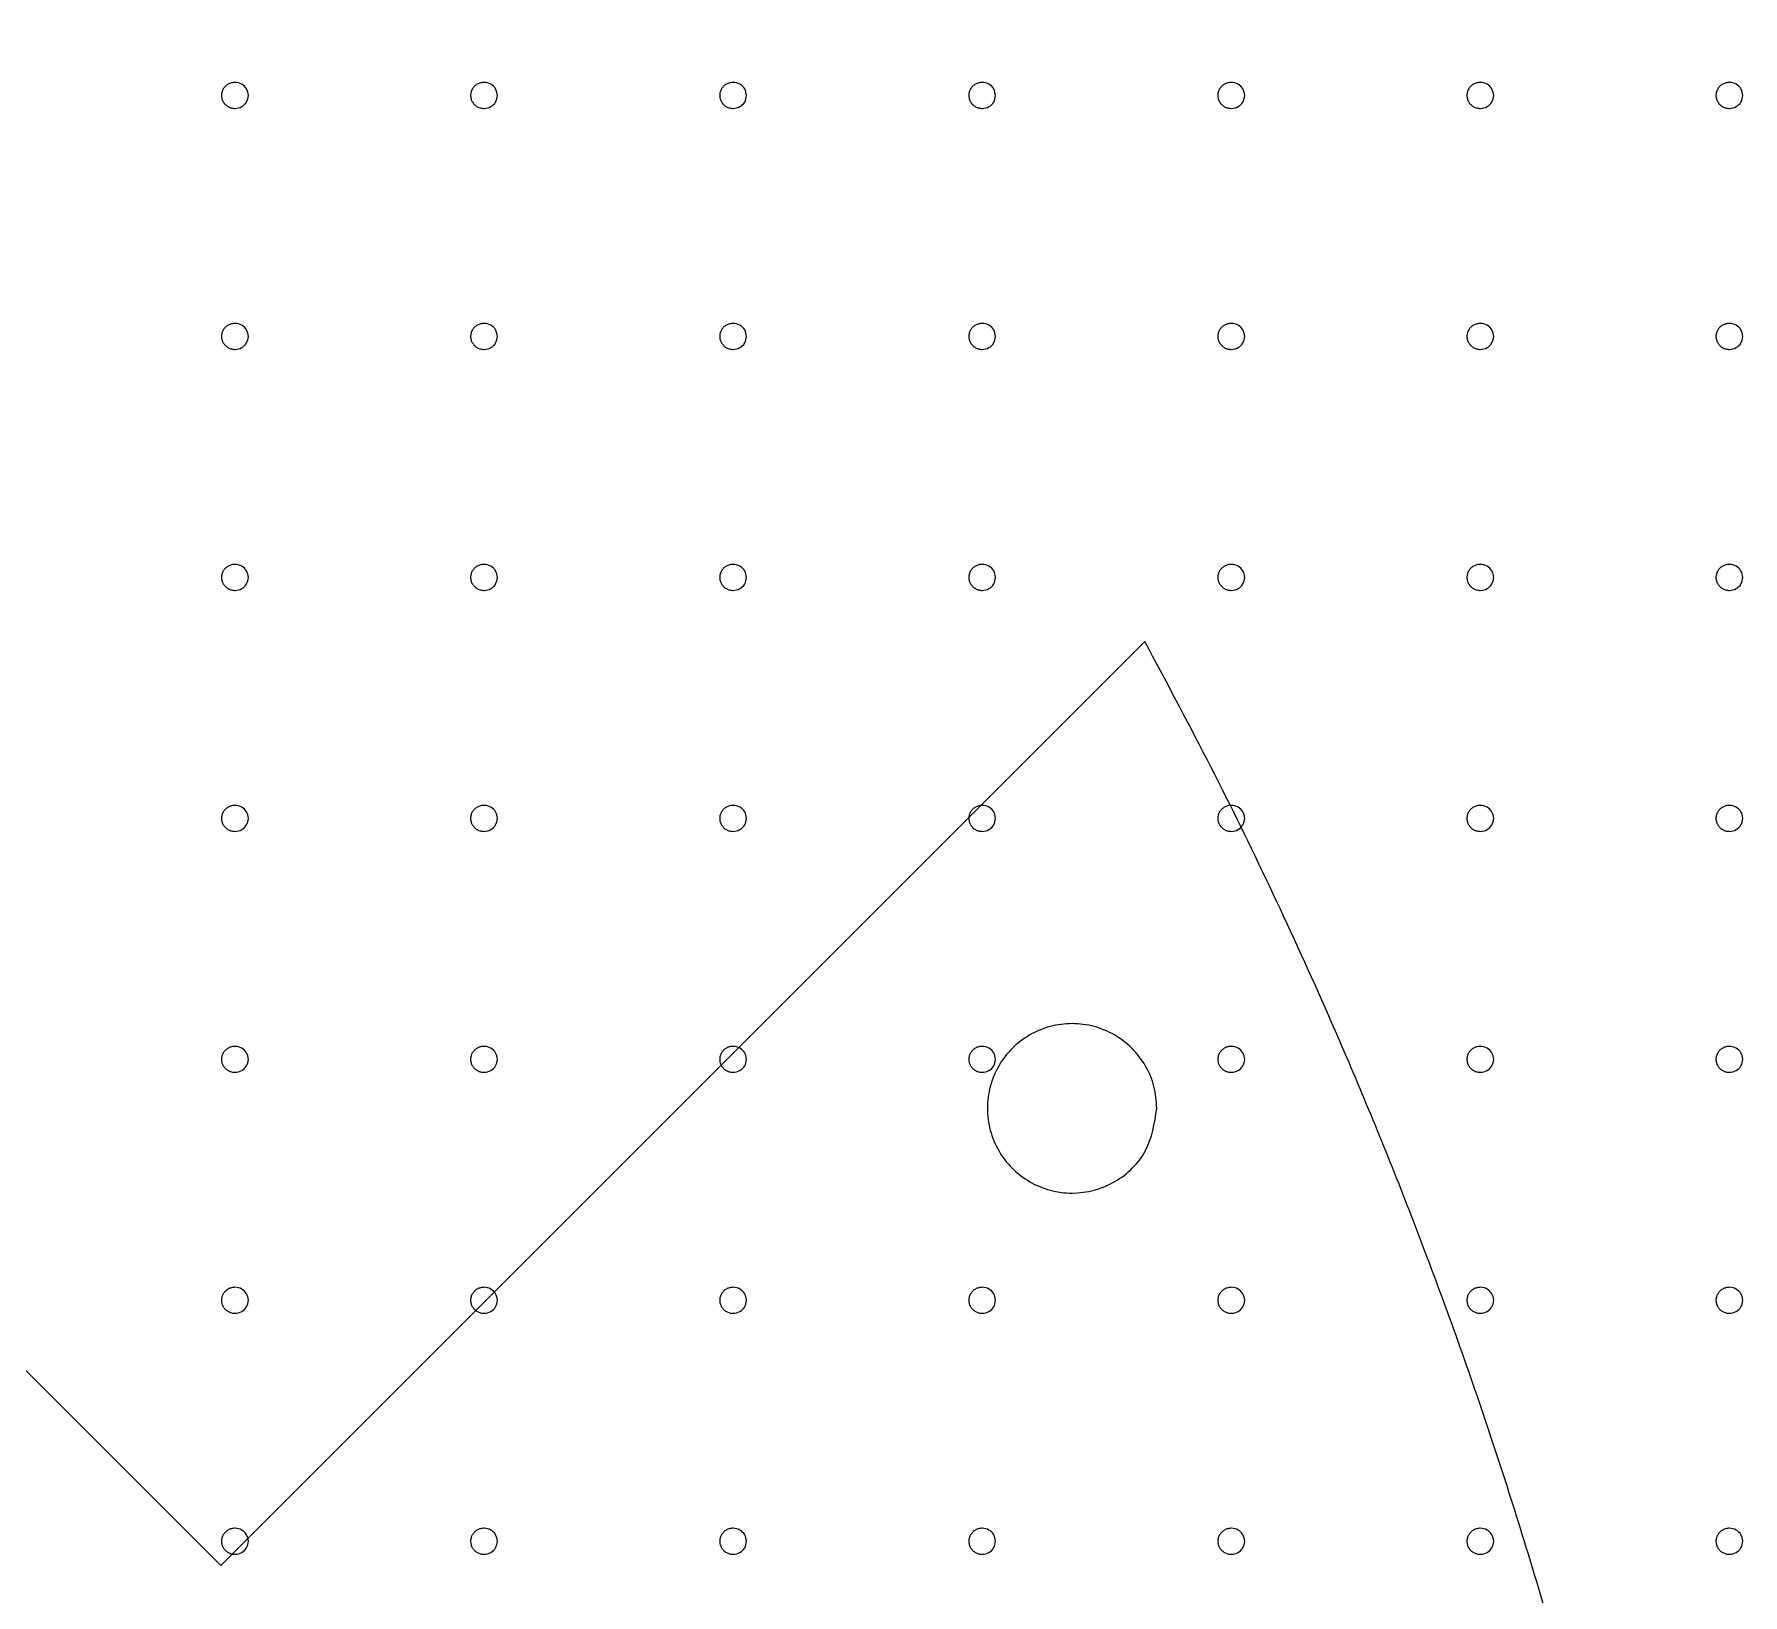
# Model space of a CAD drawing. Extents: x 0 to 210, y 0 to 204.
# Drawn here: x 173.14 to 209.91, y 134.56 to 168.16 of the extents above; entities that cross this region are included whole.
import ezdxf

# ---------------------------------------------------------------- set-up
doc = ezdxf.new("R2010")
doc.units = 0
doc.layers.add('Capa_1', color=7, linetype='CONTINUOUS')

msp = doc.modelspace()

# ---------------------------------------------------------------- linework, layer by layer
at = {"layer": 'Capa_1', "color": 7}
for p, q in [((177.151769, 135.197111), (134.974982, 177.373901)), ((177.748224, 166.838263), (177.748224, 166.838263)), ((183.108774, 166.838263), (183.108774, 166.838263)), ((188.469324, 166.838263), (188.469324, 166.838263)), ((193.829876, 166.838263), (193.829876, 166.838263)), ((199.190426, 166.838263), (199.190426, 166.838263)), ((204.550975, 166.838263), (204.550975, 166.838263)), ((209.911525, 166.838263), (209.911525, 166.838263)), ((177.748224, 161.651476), (177.748224, 161.651476)), ((183.108774, 161.651476), (183.108774, 161.651476)), ((188.469324, 161.651476), (188.469324, 161.651476)), ((193.829876, 161.651476), (193.829876, 161.651476)), ((199.190426, 161.651476), (199.190426, 161.651476)), ((204.550975, 161.651476), (204.550975, 161.651476)), ((209.911525, 161.651476), (209.911525, 161.651476)), ((177.748224, 156.46469), (177.748224, 156.46469)), ((183.108774, 156.46469), (183.108774, 156.46469)), ((188.469324, 156.46469), (188.469324, 156.46469)), ((193.829876, 156.46469), (193.829876, 156.46469)), ((199.190426, 156.46469), (199.190426, 156.46469)), ((204.550975, 156.46469), (204.550975, 156.46469)), ((209.911525, 156.46469), (209.911525, 156.46469)), ((197.039619, 155.084958), (177.151769, 135.197111)), ((177.748224, 151.277904), (177.748224, 151.277904)), ((183.108774, 151.277904), (183.108774, 151.277904)), ((188.469324, 151.277904), (188.469324, 151.277904)), ((193.829876, 151.277904), (193.829876, 151.277904)), ((199.190426, 151.277904), (199.190426, 151.277904)), ((204.550975, 151.277904), (204.550975, 151.277904)), ((209.911525, 151.277904), (209.911525, 151.277904)), ((177.748224, 146.091115), (177.748224, 146.091115)), ((183.108774, 146.091115), (183.108774, 146.091115)), ((188.469324, 146.091115), (188.469324, 146.091115)), ((193.829876, 146.091115), (193.829876, 146.091115)), ((199.190426, 146.091115), (199.190426, 146.091115)), ((204.550975, 146.091115), (204.550975, 146.091115)), ((209.911525, 146.091115), (209.911525, 146.091115)), ((197.299707, 145.036114), (197.299707, 145.036114)), ((177.748224, 140.904328), (177.748224, 140.904328)), ((183.108774, 140.904328), (183.108774, 140.904328)), ((188.469324, 140.904328), (188.469324, 140.904328)), ((193.829876, 140.904328), (193.829876, 140.904328)), ((199.190426, 140.904328), (199.190426, 140.904328)), ((204.550975, 140.904328), (204.550975, 140.904328)), ((209.911525, 140.904328), (209.911525, 140.904328)), ((177.748224, 135.717542), (177.748224, 135.717542)), ((183.108774, 135.717542), (183.108774, 135.717542)), ((188.469324, 135.717542), (188.469324, 135.717542)), ((193.829876, 135.717542), (193.829876, 135.717542)), ((199.190426, 135.717542), (199.190426, 135.717542)), ((204.550975, 135.717542), (204.550975, 135.717542)), ((209.911525, 135.717542), (209.911525, 135.717542))]:
    msp.add_line(p, q, dxfattribs=at)
for points, knots in [([(177.748224, 166.838263), (177.740158, 166.788829), (177.724152, 166.690731), (177.608517, 166.584278), (177.484204, 166.551998), (177.383585, 166.564929), (177.31314, 166.593072), (177.252542, 166.637932), (177.205987, 166.696538), (177.17667, 166.76486), (177.16663, 166.838262), (177.17667, 166.911665), (177.205988, 166.979986), (177.252542, 167.038591), (177.313141, 167.083451), (177.383586, 167.111594), (177.484204, 167.124524), (177.608517, 167.092245), (177.724151, 166.985793), (177.740158, 166.887696), (177.748224, 166.838263)], [0, 0, 0, 0, 0.146605, 0.290931, 0.441768, 0.517413, 0.592123, 0.666911, 0.741063, 0.814052, 0.887328, 0.960604, 1.033593, 1.107744, 1.182532, 1.257241, 1.332887, 1.483723, 1.628047, 1.774652, 1.774652, 1.774652, 1.774652]), ([(183.108774, 166.838263), (183.100708, 166.788829), (183.084702, 166.690731), (182.969067, 166.584278), (182.844754, 166.551998), (182.744135, 166.564929), (182.67369, 166.593072), (182.613091, 166.637932), (182.566537, 166.696538), (182.537219, 166.76486), (182.52718, 166.838262), (182.53722, 166.911665), (182.566538, 166.979986), (182.613092, 167.038591), (182.673691, 167.083451), (182.744136, 167.111594), (182.844754, 167.124524), (182.969066, 167.092245), (183.0847, 166.985793), (183.100708, 166.887696), (183.108774, 166.838263)], [0, 0, 0, 0, 0.146605, 0.290931, 0.441768, 0.517413, 0.592123, 0.666911, 0.741063, 0.814052, 0.887328, 0.960604, 1.033593, 1.107744, 1.182532, 1.257241, 1.332887, 1.483723, 1.628047, 1.774652, 1.774652, 1.774652, 1.774652]), ([(188.469324, 166.838263), (188.461258, 166.788829), (188.445251, 166.690731), (188.329617, 166.584278), (188.205304, 166.551998), (188.104685, 166.564929), (188.03424, 166.593072), (187.973641, 166.637932), (187.927087, 166.696538), (187.897769, 166.76486), (187.88773, 166.838262), (187.89777, 166.911665), (187.927088, 166.979986), (187.973642, 167.038591), (188.034241, 167.083451), (188.104685, 167.111594), (188.205304, 167.124524), (188.329616, 167.092245), (188.44525, 166.985793), (188.461257, 166.887696), (188.469324, 166.838263)], [0, 0, 0, 0, 0.146605, 0.290931, 0.441768, 0.517413, 0.592123, 0.666911, 0.741063, 0.814052, 0.887328, 0.960604, 1.033593, 1.107744, 1.182532, 1.257241, 1.332887, 1.483723, 1.628047, 1.774652, 1.774652, 1.774652, 1.774652]), ([(193.829876, 166.838263), (193.82181, 166.788829), (193.805804, 166.690731), (193.690169, 166.584278), (193.565856, 166.551998), (193.465237, 166.564929), (193.394792, 166.593072), (193.334193, 166.637932), (193.287639, 166.696538), (193.258321, 166.76486), (193.248282, 166.838262), (193.258322, 166.911665), (193.28764, 166.979986), (193.334194, 167.038591), (193.394793, 167.083451), (193.465238, 167.111594), (193.565856, 167.124524), (193.690168, 167.092245), (193.805803, 166.985793), (193.82181, 166.887696), (193.829876, 166.838263)], [0, 0, 0, 0, 0.146605, 0.290931, 0.441768, 0.517413, 0.592123, 0.666911, 0.741063, 0.814052, 0.887328, 0.960604, 1.033593, 1.107744, 1.182532, 1.257241, 1.332887, 1.483723, 1.628047, 1.774652, 1.774652, 1.774652, 1.774652]), ([(199.190426, 166.838263), (199.18236, 166.788829), (199.166353, 166.690731), (199.050719, 166.584278), (198.926406, 166.551998), (198.825787, 166.564929), (198.755342, 166.593072), (198.694743, 166.637932), (198.648189, 166.696538), (198.618871, 166.76486), (198.608832, 166.838262), (198.618872, 166.911665), (198.64819, 166.979986), (198.694744, 167.038591), (198.755343, 167.083451), (198.825787, 167.111594), (198.926406, 167.124524), (199.050718, 167.092245), (199.166352, 166.985793), (199.182359, 166.887696), (199.190426, 166.838263)], [0, 0, 0, 0, 0.146605, 0.290931, 0.441768, 0.517413, 0.592123, 0.666911, 0.741063, 0.814052, 0.887328, 0.960604, 1.033593, 1.107744, 1.182532, 1.257241, 1.332887, 1.483723, 1.628047, 1.774652, 1.774652, 1.774652, 1.774652]), ([(204.550975, 166.838263), (204.54291, 166.788829), (204.526903, 166.690731), (204.411269, 166.584278), (204.286956, 166.551998), (204.186337, 166.564929), (204.115892, 166.593072), (204.055293, 166.637932), (204.008739, 166.696538), (203.979421, 166.76486), (203.969382, 166.838262), (203.979422, 166.911665), (204.008739, 166.979986), (204.055294, 167.038591), (204.115893, 167.083451), (204.186337, 167.111594), (204.286956, 167.124524), (204.411268, 167.092245), (204.526902, 166.985793), (204.542909, 166.887696), (204.550975, 166.838263)], [0, 0, 0, 0, 0.146605, 0.290931, 0.441768, 0.517413, 0.592123, 0.666911, 0.741063, 0.814052, 0.887328, 0.960604, 1.033593, 1.107744, 1.182532, 1.257241, 1.332887, 1.483723, 1.628047, 1.774652, 1.774652, 1.774652, 1.774652]), ([(209.911525, 166.838263), (209.903459, 166.788829), (209.887453, 166.690731), (209.771819, 166.584278), (209.647506, 166.551998), (209.546887, 166.564929), (209.476442, 166.593072), (209.415843, 166.637932), (209.369288, 166.696538), (209.339971, 166.76486), (209.329932, 166.838262), (209.339971, 166.911665), (209.369289, 166.979986), (209.415844, 167.038591), (209.476442, 167.083451), (209.546887, 167.111594), (209.647506, 167.124524), (209.771818, 167.092245), (209.887452, 166.985793), (209.903459, 166.887696), (209.911525, 166.838263)], [0, 0, 0, 0, 0.146605, 0.290931, 0.441768, 0.517413, 0.592123, 0.666911, 0.741063, 0.814052, 0.887328, 0.960604, 1.033593, 1.107744, 1.182532, 1.257241, 1.332887, 1.483723, 1.628047, 1.774652, 1.774652, 1.774652, 1.774652]), ([(177.748224, 161.651476), (177.740158, 161.602043), (177.724152, 161.503945), (177.608517, 161.397492), (177.484204, 161.365212), (177.383585, 161.378143), (177.31314, 161.406286), (177.252542, 161.451146), (177.205987, 161.509751), (177.17667, 161.578074), (177.16663, 161.651476), (177.17667, 161.724878), (177.205988, 161.7932), (177.252542, 161.851805), (177.313141, 161.896665), (177.383586, 161.924807), (177.484204, 161.937738), (177.608517, 161.905459), (177.724151, 161.799007), (177.740158, 161.700909), (177.748224, 161.651476)], [0, 0, 0, 0, 0.146605, 0.290931, 0.441768, 0.517413, 0.592123, 0.666911, 0.741063, 0.814052, 0.887328, 0.960604, 1.033593, 1.107744, 1.182532, 1.257241, 1.332887, 1.483723, 1.628047, 1.774652, 1.774652, 1.774652, 1.774652]), ([(183.108774, 161.651476), (183.100708, 161.602043), (183.084702, 161.503945), (182.969067, 161.397492), (182.844754, 161.365212), (182.744135, 161.378143), (182.67369, 161.406286), (182.613091, 161.451146), (182.566537, 161.509751), (182.537219, 161.578074), (182.52718, 161.651476), (182.53722, 161.724878), (182.566538, 161.7932), (182.613092, 161.851805), (182.673691, 161.896665), (182.744136, 161.924807), (182.844754, 161.937738), (182.969066, 161.905459), (183.0847, 161.799007), (183.100708, 161.700909), (183.108774, 161.651476)], [0, 0, 0, 0, 0.146605, 0.290931, 0.441768, 0.517413, 0.592123, 0.666911, 0.741063, 0.814052, 0.887328, 0.960604, 1.033593, 1.107744, 1.182532, 1.257241, 1.332887, 1.483723, 1.628047, 1.774652, 1.774652, 1.774652, 1.774652]), ([(188.469324, 161.651476), (188.461258, 161.602043), (188.445251, 161.503945), (188.329617, 161.397492), (188.205304, 161.365212), (188.104685, 161.378143), (188.03424, 161.406286), (187.973641, 161.451146), (187.927087, 161.509751), (187.897769, 161.578074), (187.88773, 161.651476), (187.89777, 161.724878), (187.927088, 161.7932), (187.973642, 161.851805), (188.034241, 161.896665), (188.104685, 161.924807), (188.205304, 161.937738), (188.329616, 161.905459), (188.44525, 161.799007), (188.461257, 161.700909), (188.469324, 161.651476)], [0, 0, 0, 0, 0.146605, 0.290931, 0.441768, 0.517413, 0.592123, 0.666911, 0.741063, 0.814052, 0.887328, 0.960604, 1.033593, 1.107744, 1.182532, 1.257241, 1.332887, 1.483723, 1.628047, 1.774652, 1.774652, 1.774652, 1.774652]), ([(193.829876, 161.651476), (193.82181, 161.602043), (193.805804, 161.503945), (193.690169, 161.397492), (193.565856, 161.365212), (193.465237, 161.378143), (193.394792, 161.406286), (193.334193, 161.451146), (193.287639, 161.509751), (193.258321, 161.578074), (193.248282, 161.651476), (193.258322, 161.724878), (193.28764, 161.7932), (193.334194, 161.851805), (193.394793, 161.896665), (193.465238, 161.924807), (193.565856, 161.937738), (193.690168, 161.905459), (193.805803, 161.799007), (193.82181, 161.700909), (193.829876, 161.651476)], [0, 0, 0, 0, 0.146605, 0.290931, 0.441768, 0.517413, 0.592123, 0.666911, 0.741063, 0.814052, 0.887328, 0.960604, 1.033593, 1.107744, 1.182532, 1.257241, 1.332887, 1.483723, 1.628047, 1.774652, 1.774652, 1.774652, 1.774652]), ([(199.190426, 161.651476), (199.18236, 161.602043), (199.166353, 161.503945), (199.050719, 161.397492), (198.926406, 161.365212), (198.825787, 161.378143), (198.755342, 161.406286), (198.694743, 161.451146), (198.648189, 161.509751), (198.618871, 161.578074), (198.608832, 161.651476), (198.618872, 161.724878), (198.64819, 161.7932), (198.694744, 161.851805), (198.755343, 161.896665), (198.825787, 161.924807), (198.926406, 161.937738), (199.050718, 161.905459), (199.166352, 161.799007), (199.182359, 161.700909), (199.190426, 161.651476)], [0, 0, 0, 0, 0.146605, 0.290931, 0.441768, 0.517413, 0.592123, 0.666911, 0.741063, 0.814052, 0.887328, 0.960604, 1.033593, 1.107744, 1.182532, 1.257241, 1.332887, 1.483723, 1.628047, 1.774652, 1.774652, 1.774652, 1.774652]), ([(204.550975, 161.651476), (204.54291, 161.602043), (204.526903, 161.503945), (204.411269, 161.397492), (204.286956, 161.365212), (204.186337, 161.378143), (204.115892, 161.406286), (204.055293, 161.451146), (204.008739, 161.509751), (203.979421, 161.578074), (203.969382, 161.651476), (203.979422, 161.724878), (204.008739, 161.7932), (204.055294, 161.851805), (204.115893, 161.896665), (204.186337, 161.924807), (204.286956, 161.937738), (204.411268, 161.905459), (204.526902, 161.799007), (204.542909, 161.700909), (204.550975, 161.651476)], [0, 0, 0, 0, 0.146605, 0.290931, 0.441768, 0.517413, 0.592123, 0.666911, 0.741063, 0.814052, 0.887328, 0.960604, 1.033593, 1.107744, 1.182532, 1.257241, 1.332887, 1.483723, 1.628047, 1.774652, 1.774652, 1.774652, 1.774652]), ([(209.911525, 161.651476), (209.903459, 161.602043), (209.887453, 161.503945), (209.771819, 161.397492), (209.647506, 161.365212), (209.546887, 161.378143), (209.476442, 161.406286), (209.415843, 161.451146), (209.369288, 161.509751), (209.339971, 161.578074), (209.329932, 161.651476), (209.339971, 161.724878), (209.369289, 161.7932), (209.415844, 161.851805), (209.476442, 161.896665), (209.546887, 161.924807), (209.647506, 161.937738), (209.771818, 161.905459), (209.887452, 161.799007), (209.903459, 161.700909), (209.911525, 161.651476)], [0, 0, 0, 0, 0.146605, 0.290931, 0.441768, 0.517413, 0.592123, 0.666911, 0.741063, 0.814052, 0.887328, 0.960604, 1.033593, 1.107744, 1.182532, 1.257241, 1.332887, 1.483723, 1.628047, 1.774652, 1.774652, 1.774652, 1.774652]), ([(177.748224, 156.46469), (177.740158, 156.415256), (177.724152, 156.317158), (177.608517, 156.210705), (177.484204, 156.178426), (177.383585, 156.191356), (177.31314, 156.2195), (177.252542, 156.264359), (177.205987, 156.322965), (177.17667, 156.391287), (177.16663, 156.46469), (177.17667, 156.538092), (177.205988, 156.606414), (177.252542, 156.665019), (177.313141, 156.709878), (177.383586, 156.738021), (177.484204, 156.750951), (177.608517, 156.718672), (177.724151, 156.61222), (177.740158, 156.514123), (177.748224, 156.46469)], [0, 0, 0, 0, 0.146605, 0.290931, 0.441768, 0.517413, 0.592123, 0.666911, 0.741063, 0.814052, 0.887328, 0.960604, 1.033593, 1.107744, 1.182532, 1.257241, 1.332887, 1.483723, 1.628047, 1.774652, 1.774652, 1.774652, 1.774652]), ([(183.108774, 156.46469), (183.100708, 156.415256), (183.084702, 156.317158), (182.969067, 156.210705), (182.844754, 156.178426), (182.744135, 156.191356), (182.67369, 156.2195), (182.613091, 156.264359), (182.566537, 156.322965), (182.537219, 156.391287), (182.52718, 156.46469), (182.53722, 156.538092), (182.566538, 156.606414), (182.613092, 156.665019), (182.673691, 156.709878), (182.744136, 156.738021), (182.844754, 156.750951), (182.969066, 156.718672), (183.0847, 156.61222), (183.100708, 156.514123), (183.108774, 156.46469)], [0, 0, 0, 0, 0.146605, 0.290931, 0.441768, 0.517413, 0.592123, 0.666911, 0.741063, 0.814052, 0.887328, 0.960604, 1.033593, 1.107744, 1.182532, 1.257241, 1.332887, 1.483723, 1.628047, 1.774652, 1.774652, 1.774652, 1.774652]), ([(188.469324, 156.46469), (188.461258, 156.415256), (188.445251, 156.317158), (188.329617, 156.210705), (188.205304, 156.178426), (188.104685, 156.191356), (188.03424, 156.2195), (187.973641, 156.264359), (187.927087, 156.322965), (187.897769, 156.391287), (187.88773, 156.46469), (187.89777, 156.538092), (187.927088, 156.606414), (187.973642, 156.665019), (188.034241, 156.709878), (188.104685, 156.738021), (188.205304, 156.750951), (188.329616, 156.718672), (188.44525, 156.61222), (188.461257, 156.514123), (188.469324, 156.46469)], [0, 0, 0, 0, 0.146605, 0.290931, 0.441768, 0.517413, 0.592123, 0.666911, 0.741063, 0.814052, 0.887328, 0.960604, 1.033593, 1.107744, 1.182532, 1.257241, 1.332887, 1.483723, 1.628047, 1.774652, 1.774652, 1.774652, 1.774652]), ([(193.829876, 156.46469), (193.82181, 156.415256), (193.805804, 156.317158), (193.690169, 156.210705), (193.565856, 156.178426), (193.465237, 156.191356), (193.394792, 156.2195), (193.334193, 156.264359), (193.287639, 156.322965), (193.258321, 156.391287), (193.248282, 156.46469), (193.258322, 156.538092), (193.28764, 156.606414), (193.334194, 156.665019), (193.394793, 156.709878), (193.465238, 156.738021), (193.565856, 156.750951), (193.690168, 156.718672), (193.805803, 156.61222), (193.82181, 156.514123), (193.829876, 156.46469)], [0, 0, 0, 0, 0.146605, 0.290931, 0.441768, 0.517413, 0.592123, 0.666911, 0.741063, 0.814052, 0.887328, 0.960604, 1.033593, 1.107744, 1.182532, 1.257241, 1.332887, 1.483723, 1.628047, 1.774652, 1.774652, 1.774652, 1.774652]), ([(199.190426, 156.46469), (199.18236, 156.415256), (199.166353, 156.317158), (199.050719, 156.210705), (198.926406, 156.178426), (198.825787, 156.191356), (198.755342, 156.2195), (198.694743, 156.264359), (198.648189, 156.322965), (198.618871, 156.391287), (198.608832, 156.46469), (198.618872, 156.538092), (198.64819, 156.606414), (198.694744, 156.665019), (198.755343, 156.709878), (198.825787, 156.738021), (198.926406, 156.750951), (199.050718, 156.718672), (199.166352, 156.61222), (199.182359, 156.514123), (199.190426, 156.46469)], [0, 0, 0, 0, 0.146605, 0.290931, 0.441768, 0.517413, 0.592123, 0.666911, 0.741063, 0.814052, 0.887328, 0.960604, 1.033593, 1.107744, 1.182532, 1.257241, 1.332887, 1.483723, 1.628047, 1.774652, 1.774652, 1.774652, 1.774652]), ([(204.550975, 156.46469), (204.54291, 156.415256), (204.526903, 156.317158), (204.411269, 156.210705), (204.286956, 156.178426), (204.186337, 156.191356), (204.115892, 156.2195), (204.055293, 156.264359), (204.008739, 156.322965), (203.979421, 156.391287), (203.969382, 156.46469), (203.979422, 156.538092), (204.008739, 156.606414), (204.055294, 156.665019), (204.115893, 156.709878), (204.186337, 156.738021), (204.286956, 156.750951), (204.411268, 156.718672), (204.526902, 156.61222), (204.542909, 156.514123), (204.550975, 156.46469)], [0, 0, 0, 0, 0.146605, 0.290931, 0.441768, 0.517413, 0.592123, 0.666911, 0.741063, 0.814052, 0.887328, 0.960604, 1.033593, 1.107744, 1.182532, 1.257241, 1.332887, 1.483723, 1.628047, 1.774652, 1.774652, 1.774652, 1.774652]), ([(209.911525, 156.46469), (209.903459, 156.415256), (209.887453, 156.317158), (209.771819, 156.210705), (209.647506, 156.178426), (209.546887, 156.191356), (209.476442, 156.2195), (209.415843, 156.264359), (209.369288, 156.322965), (209.339971, 156.391287), (209.329932, 156.46469), (209.339971, 156.538092), (209.369289, 156.606414), (209.415844, 156.665019), (209.476442, 156.709878), (209.546887, 156.738021), (209.647506, 156.750951), (209.771818, 156.718672), (209.887452, 156.61222), (209.903459, 156.514123), (209.911525, 156.46469)], [0, 0, 0, 0, 0.146605, 0.290931, 0.441768, 0.517413, 0.592123, 0.666911, 0.741063, 0.814052, 0.887328, 0.960604, 1.033593, 1.107744, 1.182532, 1.257241, 1.332887, 1.483723, 1.628047, 1.774652, 1.774652, 1.774652, 1.774652]), ([(209.858681, 105.000437), (209.85673, 105.407809), (209.852831, 106.222267), (209.828826, 107.44335), (209.760983, 109.669188), (209.577877, 112.895249), (209.167846, 117.108491), (208.555828, 121.535821), (207.707855, 126.166687), (206.588211, 130.985881), (205.492928, 134.861264), (204.546863, 137.820313), (203.837288, 139.889857), (203.111449, 141.871067), (202.374811, 143.765131), (201.63241, 145.573353), (200.735845, 147.646841), (199.663029, 149.975977), (198.396246, 152.552192), (197.49206, 154.240271), (197.039619, 155.084958)], [0, 0, 0, 0, 1.222116, 2.443375, 3.663821, 7.90268, 12.134119, 16.359927, 21.307425, 26.252304, 31.197256, 33.384045, 35.571607, 37.760181, 39.713538, 41.668061, 43.623929, 46.49019, 49.360277, 52.234778, 52.234778, 52.234778, 52.234778]), ([(177.748224, 151.277904), (177.740158, 151.22847), (177.724152, 151.130372), (177.608517, 151.023919), (177.484204, 150.991639), (177.383585, 151.00457), (177.31314, 151.032713), (177.252542, 151.077573), (177.205987, 151.136179), (177.17667, 151.204501), (177.16663, 151.277903), (177.17667, 151.351306), (177.205988, 151.419627), (177.252542, 151.478232), (177.313141, 151.523092), (177.383586, 151.551235), (177.484204, 151.564165), (177.608517, 151.531886), (177.724151, 151.425434), (177.740158, 151.327337), (177.748224, 151.277904)], [0, 0, 0, 0, 0.146605, 0.290931, 0.441768, 0.517413, 0.592123, 0.666911, 0.741063, 0.814052, 0.887328, 0.960604, 1.033593, 1.107744, 1.182532, 1.257241, 1.332887, 1.483723, 1.628047, 1.774652, 1.774652, 1.774652, 1.774652]), ([(183.108774, 151.277904), (183.100708, 151.22847), (183.084702, 151.130372), (182.969067, 151.023919), (182.844754, 150.991639), (182.744135, 151.00457), (182.67369, 151.032713), (182.613091, 151.077573), (182.566537, 151.136179), (182.537219, 151.204501), (182.52718, 151.277903), (182.53722, 151.351306), (182.566538, 151.419627), (182.613092, 151.478232), (182.673691, 151.523092), (182.744136, 151.551235), (182.844754, 151.564165), (182.969066, 151.531886), (183.0847, 151.425434), (183.100708, 151.327337), (183.108774, 151.277904)], [0, 0, 0, 0, 0.146605, 0.290931, 0.441768, 0.517413, 0.592123, 0.666911, 0.741063, 0.814052, 0.887328, 0.960604, 1.033593, 1.107744, 1.182532, 1.257241, 1.332887, 1.483723, 1.628047, 1.774652, 1.774652, 1.774652, 1.774652]), ([(188.469324, 151.277904), (188.461258, 151.22847), (188.445251, 151.130372), (188.329617, 151.023919), (188.205304, 150.991639), (188.104685, 151.00457), (188.03424, 151.032713), (187.973641, 151.077573), (187.927087, 151.136179), (187.897769, 151.204501), (187.88773, 151.277903), (187.89777, 151.351306), (187.927088, 151.419627), (187.973642, 151.478232), (188.034241, 151.523092), (188.104685, 151.551235), (188.205304, 151.564165), (188.329616, 151.531886), (188.44525, 151.425434), (188.461257, 151.327337), (188.469324, 151.277904)], [0, 0, 0, 0, 0.146605, 0.290931, 0.441768, 0.517413, 0.592123, 0.666911, 0.741063, 0.814052, 0.887328, 0.960604, 1.033593, 1.107744, 1.182532, 1.257241, 1.332887, 1.483723, 1.628047, 1.774652, 1.774652, 1.774652, 1.774652]), ([(193.829876, 151.277904), (193.82181, 151.22847), (193.805804, 151.130372), (193.690169, 151.023919), (193.565856, 150.991639), (193.465237, 151.00457), (193.394792, 151.032713), (193.334193, 151.077573), (193.287639, 151.136179), (193.258321, 151.204501), (193.248282, 151.277903), (193.258322, 151.351306), (193.28764, 151.419627), (193.334194, 151.478232), (193.394793, 151.523092), (193.465238, 151.551235), (193.565856, 151.564165), (193.690168, 151.531886), (193.805803, 151.425434), (193.82181, 151.327337), (193.829876, 151.277904)], [0, 0, 0, 0, 0.146605, 0.290931, 0.441768, 0.517413, 0.592123, 0.666911, 0.741063, 0.814052, 0.887328, 0.960604, 1.033593, 1.107744, 1.182532, 1.257241, 1.332887, 1.483723, 1.628047, 1.774652, 1.774652, 1.774652, 1.774652]), ([(199.190426, 151.277904), (199.18236, 151.22847), (199.166353, 151.130372), (199.050719, 151.023919), (198.926406, 150.991639), (198.825787, 151.00457), (198.755342, 151.032713), (198.694743, 151.077573), (198.648189, 151.136179), (198.618871, 151.204501), (198.608832, 151.277903), (198.618872, 151.351306), (198.64819, 151.419627), (198.694744, 151.478232), (198.755343, 151.523092), (198.825787, 151.551235), (198.926406, 151.564165), (199.050718, 151.531886), (199.166352, 151.425434), (199.182359, 151.327337), (199.190426, 151.277904)], [0, 0, 0, 0, 0.146605, 0.290931, 0.441768, 0.517413, 0.592123, 0.666911, 0.741063, 0.814052, 0.887328, 0.960604, 1.033593, 1.107744, 1.182532, 1.257241, 1.332887, 1.483723, 1.628047, 1.774652, 1.774652, 1.774652, 1.774652]), ([(204.550975, 151.277904), (204.54291, 151.22847), (204.526903, 151.130372), (204.411269, 151.023919), (204.286956, 150.991639), (204.186337, 151.00457), (204.115892, 151.032713), (204.055293, 151.077573), (204.008739, 151.136179), (203.979421, 151.204501), (203.969382, 151.277903), (203.979422, 151.351306), (204.008739, 151.419627), (204.055294, 151.478232), (204.115893, 151.523092), (204.186337, 151.551235), (204.286956, 151.564165), (204.411268, 151.531886), (204.526902, 151.425434), (204.542909, 151.327337), (204.550975, 151.277904)], [0, 0, 0, 0, 0.146605, 0.290931, 0.441768, 0.517413, 0.592123, 0.666911, 0.741063, 0.814052, 0.887328, 0.960604, 1.033593, 1.107744, 1.182532, 1.257241, 1.332887, 1.483723, 1.628047, 1.774652, 1.774652, 1.774652, 1.774652]), ([(209.911525, 151.277904), (209.903459, 151.22847), (209.887453, 151.130372), (209.771819, 151.023919), (209.647506, 150.991639), (209.546887, 151.00457), (209.476442, 151.032713), (209.415843, 151.077573), (209.369288, 151.136179), (209.339971, 151.204501), (209.329932, 151.277903), (209.339971, 151.351306), (209.369289, 151.419627), (209.415844, 151.478232), (209.476442, 151.523092), (209.546887, 151.551235), (209.647506, 151.564165), (209.771818, 151.531886), (209.887452, 151.425434), (209.903459, 151.327337), (209.911525, 151.277904)], [0, 0, 0, 0, 0.146605, 0.290931, 0.441768, 0.517413, 0.592123, 0.666911, 0.741063, 0.814052, 0.887328, 0.960604, 1.033593, 1.107744, 1.182532, 1.257241, 1.332887, 1.483723, 1.628047, 1.774652, 1.774652, 1.774652, 1.774652]), ([(197.299707, 145.036114), (197.249528, 144.714664), (197.150657, 144.081297), (196.425489, 143.383647), (195.634926, 143.169727), (194.998736, 143.254595), (194.553852, 143.438674), (194.171716, 143.731739), (193.878689, 144.113884), (193.694446, 144.558692), (193.631417, 145.036114), (193.694445, 145.513538), (193.878689, 145.958344), (194.171711, 146.340501), (194.553867, 146.633522), (194.998676, 146.817767), (195.476089, 146.880795), (195.953549, 146.817766), (196.398218, 146.633521), (196.780887, 146.3405), (197.071996, 145.958343), (197.263338, 145.513537), (197.287551, 145.195695), (197.299707, 145.036114)], [0, 0, 0, 0, 0.953491, 1.878702, 2.832193, 3.309568, 3.782993, 4.260369, 4.737745, 5.21117, 5.688546, 6.165922, 6.639347, 7.116724, 7.5941, 8.067525, 8.544902, 9.022277, 9.495702, 9.973078, 10.450454, 10.923879, 11.401255, 11.401255, 11.401255, 11.401255]), ([(177.748224, 146.091115), (177.740158, 146.041681), (177.724152, 145.943583), (177.608517, 145.83713), (177.484204, 145.804851), (177.383585, 145.817781), (177.31314, 145.845924), (177.252542, 145.890784), (177.205987, 145.94939), (177.17667, 146.017712), (177.16663, 146.091115), (177.17667, 146.164517), (177.205988, 146.232839), (177.252542, 146.291444), (177.313141, 146.336303), (177.383586, 146.364446), (177.484204, 146.377376), (177.608517, 146.345097), (177.724151, 146.238645), (177.740158, 146.140548), (177.748224, 146.091115)], [0, 0, 0, 0, 0.146605, 0.290931, 0.441768, 0.517413, 0.592123, 0.666911, 0.741063, 0.814052, 0.887328, 0.960604, 1.033593, 1.107744, 1.182532, 1.257241, 1.332887, 1.483723, 1.628047, 1.774652, 1.774652, 1.774652, 1.774652]), ([(183.108774, 146.091115), (183.100708, 146.041681), (183.084702, 145.943583), (182.969067, 145.83713), (182.844754, 145.804851), (182.744135, 145.817781), (182.67369, 145.845924), (182.613091, 145.890784), (182.566537, 145.94939), (182.537219, 146.017712), (182.52718, 146.091115), (182.53722, 146.164517), (182.566538, 146.232839), (182.613092, 146.291444), (182.673691, 146.336303), (182.744136, 146.364446), (182.844754, 146.377376), (182.969066, 146.345097), (183.0847, 146.238645), (183.100708, 146.140548), (183.108774, 146.091115)], [0, 0, 0, 0, 0.146605, 0.290931, 0.441768, 0.517413, 0.592123, 0.666911, 0.741063, 0.814052, 0.887328, 0.960604, 1.033593, 1.107744, 1.182532, 1.257241, 1.332887, 1.483723, 1.628047, 1.774652, 1.774652, 1.774652, 1.774652]), ([(188.469324, 146.091115), (188.461258, 146.041681), (188.445251, 145.943583), (188.329617, 145.83713), (188.205304, 145.804851), (188.104685, 145.817781), (188.03424, 145.845924), (187.973641, 145.890784), (187.927087, 145.94939), (187.897769, 146.017712), (187.88773, 146.091115), (187.89777, 146.164517), (187.927088, 146.232839), (187.973642, 146.291444), (188.034241, 146.336303), (188.104685, 146.364446), (188.205304, 146.377376), (188.329616, 146.345097), (188.44525, 146.238645), (188.461257, 146.140548), (188.469324, 146.091115)], [0, 0, 0, 0, 0.146605, 0.290931, 0.441768, 0.517413, 0.592123, 0.666911, 0.741063, 0.814052, 0.887328, 0.960604, 1.033593, 1.107744, 1.182532, 1.257241, 1.332887, 1.483723, 1.628047, 1.774652, 1.774652, 1.774652, 1.774652]), ([(193.829876, 146.091115), (193.82181, 146.041681), (193.805804, 145.943583), (193.690169, 145.83713), (193.565856, 145.804851), (193.465237, 145.817781), (193.394792, 145.845924), (193.334193, 145.890784), (193.287639, 145.94939), (193.258321, 146.017712), (193.248282, 146.091115), (193.258322, 146.164517), (193.28764, 146.232839), (193.334194, 146.291444), (193.394793, 146.336303), (193.465238, 146.364446), (193.565856, 146.377376), (193.690168, 146.345097), (193.805803, 146.238645), (193.82181, 146.140548), (193.829876, 146.091115)], [0, 0, 0, 0, 0.146605, 0.290931, 0.441768, 0.517413, 0.592123, 0.666911, 0.741063, 0.814052, 0.887328, 0.960604, 1.033593, 1.107744, 1.182532, 1.257241, 1.332887, 1.483723, 1.628047, 1.774652, 1.774652, 1.774652, 1.774652]), ([(199.190426, 146.091115), (199.18236, 146.041681), (199.166353, 145.943583), (199.050719, 145.83713), (198.926406, 145.804851), (198.825787, 145.817781), (198.755342, 145.845924), (198.694743, 145.890784), (198.648189, 145.94939), (198.618871, 146.017712), (198.608832, 146.091115), (198.618872, 146.164517), (198.64819, 146.232839), (198.694744, 146.291444), (198.755343, 146.336303), (198.825787, 146.364446), (198.926406, 146.377376), (199.050718, 146.345097), (199.166352, 146.238645), (199.182359, 146.140548), (199.190426, 146.091115)], [0, 0, 0, 0, 0.146605, 0.290931, 0.441768, 0.517413, 0.592123, 0.666911, 0.741063, 0.814052, 0.887328, 0.960604, 1.033593, 1.107744, 1.182532, 1.257241, 1.332887, 1.483723, 1.628047, 1.774652, 1.774652, 1.774652, 1.774652]), ([(204.550975, 146.091115), (204.54291, 146.041681), (204.526903, 145.943583), (204.411269, 145.83713), (204.286956, 145.804851), (204.186337, 145.817781), (204.115892, 145.845924), (204.055293, 145.890784), (204.008739, 145.94939), (203.979421, 146.017712), (203.969382, 146.091115), (203.979422, 146.164517), (204.008739, 146.232839), (204.055294, 146.291444), (204.115893, 146.336303), (204.186337, 146.364446), (204.286956, 146.377376), (204.411268, 146.345097), (204.526902, 146.238645), (204.542909, 146.140548), (204.550975, 146.091115)], [0, 0, 0, 0, 0.146605, 0.290931, 0.441768, 0.517413, 0.592123, 0.666911, 0.741063, 0.814052, 0.887328, 0.960604, 1.033593, 1.107744, 1.182532, 1.257241, 1.332887, 1.483723, 1.628047, 1.774652, 1.774652, 1.774652, 1.774652]), ([(209.911525, 146.091115), (209.903459, 146.041681), (209.887453, 145.943583), (209.771819, 145.83713), (209.647506, 145.804851), (209.546887, 145.817781), (209.476442, 145.845924), (209.415843, 145.890784), (209.369288, 145.94939), (209.339971, 146.017712), (209.329932, 146.091115), (209.339971, 146.164517), (209.369289, 146.232839), (209.415844, 146.291444), (209.476442, 146.336303), (209.546887, 146.364446), (209.647506, 146.377376), (209.771818, 146.345097), (209.887452, 146.238645), (209.903459, 146.140548), (209.911525, 146.091115)], [0, 0, 0, 0, 0.146605, 0.290931, 0.441768, 0.517413, 0.592123, 0.666911, 0.741063, 0.814052, 0.887328, 0.960604, 1.033593, 1.107744, 1.182532, 1.257241, 1.332887, 1.483723, 1.628047, 1.774652, 1.774652, 1.774652, 1.774652]), ([(177.748224, 140.904328), (177.740158, 140.854895), (177.724152, 140.756797), (177.608517, 140.650344), (177.484204, 140.618064), (177.383585, 140.630995), (177.31314, 140.659138), (177.252542, 140.703998), (177.205987, 140.762604), (177.17667, 140.830926), (177.16663, 140.904328), (177.17667, 140.977731), (177.205988, 141.046052), (177.252542, 141.104657), (177.313141, 141.149517), (177.383586, 141.17766), (177.484204, 141.19059), (177.608517, 141.158311), (177.724151, 141.051859), (177.740158, 140.953762), (177.748224, 140.904328)], [0, 0, 0, 0, 0.146605, 0.290931, 0.441768, 0.517413, 0.592123, 0.666911, 0.741063, 0.814052, 0.887328, 0.960604, 1.033593, 1.107744, 1.182532, 1.257241, 1.332887, 1.483723, 1.628047, 1.774652, 1.774652, 1.774652, 1.774652]), ([(183.108774, 140.904328), (183.100708, 140.854895), (183.084702, 140.756797), (182.969067, 140.650344), (182.844754, 140.618064), (182.744135, 140.630995), (182.67369, 140.659138), (182.613091, 140.703998), (182.566537, 140.762604), (182.537219, 140.830926), (182.52718, 140.904328), (182.53722, 140.977731), (182.566538, 141.046052), (182.613092, 141.104657), (182.673691, 141.149517), (182.744136, 141.17766), (182.844754, 141.19059), (182.969066, 141.158311), (183.0847, 141.051859), (183.100708, 140.953762), (183.108774, 140.904328)], [0, 0, 0, 0, 0.146605, 0.290931, 0.441768, 0.517413, 0.592123, 0.666911, 0.741063, 0.814052, 0.887328, 0.960604, 1.033593, 1.107744, 1.182532, 1.257241, 1.332887, 1.483723, 1.628047, 1.774652, 1.774652, 1.774652, 1.774652]), ([(188.469324, 140.904328), (188.461258, 140.854895), (188.445251, 140.756797), (188.329617, 140.650344), (188.205304, 140.618064), (188.104685, 140.630995), (188.03424, 140.659138), (187.973641, 140.703998), (187.927087, 140.762604), (187.897769, 140.830926), (187.88773, 140.904328), (187.89777, 140.977731), (187.927088, 141.046052), (187.973642, 141.104657), (188.034241, 141.149517), (188.104685, 141.17766), (188.205304, 141.19059), (188.329616, 141.158311), (188.44525, 141.051859), (188.461257, 140.953762), (188.469324, 140.904328)], [0, 0, 0, 0, 0.146605, 0.290931, 0.441768, 0.517413, 0.592123, 0.666911, 0.741063, 0.814052, 0.887328, 0.960604, 1.033593, 1.107744, 1.182532, 1.257241, 1.332887, 1.483723, 1.628047, 1.774652, 1.774652, 1.774652, 1.774652]), ([(193.829876, 140.904328), (193.82181, 140.854895), (193.805804, 140.756797), (193.690169, 140.650344), (193.565856, 140.618064), (193.465237, 140.630995), (193.394792, 140.659138), (193.334193, 140.703998), (193.287639, 140.762604), (193.258321, 140.830926), (193.248282, 140.904328), (193.258322, 140.977731), (193.28764, 141.046052), (193.334194, 141.104657), (193.394793, 141.149517), (193.465238, 141.17766), (193.565856, 141.19059), (193.690168, 141.158311), (193.805803, 141.051859), (193.82181, 140.953762), (193.829876, 140.904328)], [0, 0, 0, 0, 0.146605, 0.290931, 0.441768, 0.517413, 0.592123, 0.666911, 0.741063, 0.814052, 0.887328, 0.960604, 1.033593, 1.107744, 1.182532, 1.257241, 1.332887, 1.483723, 1.628047, 1.774652, 1.774652, 1.774652, 1.774652]), ([(199.190426, 140.904328), (199.18236, 140.854895), (199.166353, 140.756797), (199.050719, 140.650344), (198.926406, 140.618064), (198.825787, 140.630995), (198.755342, 140.659138), (198.694743, 140.703998), (198.648189, 140.762604), (198.618871, 140.830926), (198.608832, 140.904328), (198.618872, 140.977731), (198.64819, 141.046052), (198.694744, 141.104657), (198.755343, 141.149517), (198.825787, 141.17766), (198.926406, 141.19059), (199.050718, 141.158311), (199.166352, 141.051859), (199.182359, 140.953762), (199.190426, 140.904328)], [0, 0, 0, 0, 0.146605, 0.290931, 0.441768, 0.517413, 0.592123, 0.666911, 0.741063, 0.814052, 0.887328, 0.960604, 1.033593, 1.107744, 1.182532, 1.257241, 1.332887, 1.483723, 1.628047, 1.774652, 1.774652, 1.774652, 1.774652]), ([(204.550975, 140.904328), (204.54291, 140.854895), (204.526903, 140.756797), (204.411269, 140.650344), (204.286956, 140.618064), (204.186337, 140.630995), (204.115892, 140.659138), (204.055293, 140.703998), (204.008739, 140.762604), (203.979421, 140.830926), (203.969382, 140.904328), (203.979422, 140.977731), (204.008739, 141.046052), (204.055294, 141.104657), (204.115893, 141.149517), (204.186337, 141.17766), (204.286956, 141.19059), (204.411268, 141.158311), (204.526902, 141.051859), (204.542909, 140.953762), (204.550975, 140.904328)], [0, 0, 0, 0, 0.146605, 0.290931, 0.441768, 0.517413, 0.592123, 0.666911, 0.741063, 0.814052, 0.887328, 0.960604, 1.033593, 1.107744, 1.182532, 1.257241, 1.332887, 1.483723, 1.628047, 1.774652, 1.774652, 1.774652, 1.774652]), ([(209.911525, 140.904328), (209.903459, 140.854895), (209.887453, 140.756797), (209.771819, 140.650344), (209.647506, 140.618064), (209.546887, 140.630995), (209.476442, 140.659138), (209.415843, 140.703998), (209.369288, 140.762604), (209.339971, 140.830926), (209.329932, 140.904328), (209.339971, 140.977731), (209.369289, 141.046052), (209.415844, 141.104657), (209.476442, 141.149517), (209.546887, 141.17766), (209.647506, 141.19059), (209.771818, 141.158311), (209.887452, 141.051859), (209.903459, 140.953762), (209.911525, 140.904328)], [0, 0, 0, 0, 0.146605, 0.290931, 0.441768, 0.517413, 0.592123, 0.666911, 0.741063, 0.814052, 0.887328, 0.960604, 1.033593, 1.107744, 1.182532, 1.257241, 1.332887, 1.483723, 1.628047, 1.774652, 1.774652, 1.774652, 1.774652]), ([(177.748224, 135.717542), (177.740158, 135.668109), (177.724152, 135.570011), (177.608517, 135.463558), (177.484204, 135.431278), (177.383585, 135.444209), (177.31314, 135.472352), (177.252542, 135.517212), (177.205987, 135.575817), (177.17667, 135.64414), (177.16663, 135.717542), (177.17667, 135.790944), (177.205988, 135.859266), (177.252542, 135.917871), (177.313141, 135.96273), (177.383586, 135.990873), (177.484204, 136.003804), (177.608517, 135.971524), (177.724151, 135.865073), (177.740158, 135.766975), (177.748224, 135.717542)], [0, 0, 0, 0, 0.146605, 0.290931, 0.441768, 0.517413, 0.592123, 0.666911, 0.741063, 0.814052, 0.887328, 0.960604, 1.033593, 1.107744, 1.182532, 1.257241, 1.332887, 1.483723, 1.628047, 1.774652, 1.774652, 1.774652, 1.774652]), ([(183.108774, 135.717542), (183.100708, 135.668109), (183.084702, 135.570011), (182.969067, 135.463558), (182.844754, 135.431278), (182.744135, 135.444209), (182.67369, 135.472352), (182.613091, 135.517212), (182.566537, 135.575817), (182.537219, 135.64414), (182.52718, 135.717542), (182.53722, 135.790944), (182.566538, 135.859266), (182.613092, 135.917871), (182.673691, 135.96273), (182.744136, 135.990873), (182.844754, 136.003804), (182.969066, 135.971524), (183.0847, 135.865073), (183.100708, 135.766975), (183.108774, 135.717542)], [0, 0, 0, 0, 0.146605, 0.290931, 0.441768, 0.517413, 0.592123, 0.666911, 0.741063, 0.814052, 0.887328, 0.960604, 1.033593, 1.107744, 1.182532, 1.257241, 1.332887, 1.483723, 1.628047, 1.774652, 1.774652, 1.774652, 1.774652]), ([(188.469324, 135.717542), (188.461258, 135.668109), (188.445251, 135.570011), (188.329617, 135.463558), (188.205304, 135.431278), (188.104685, 135.444209), (188.03424, 135.472352), (187.973641, 135.517212), (187.927087, 135.575817), (187.897769, 135.64414), (187.88773, 135.717542), (187.89777, 135.790944), (187.927088, 135.859266), (187.973642, 135.917871), (188.034241, 135.96273), (188.104685, 135.990873), (188.205304, 136.003804), (188.329616, 135.971524), (188.44525, 135.865073), (188.461257, 135.766975), (188.469324, 135.717542)], [0, 0, 0, 0, 0.146605, 0.290931, 0.441768, 0.517413, 0.592123, 0.666911, 0.741063, 0.814052, 0.887328, 0.960604, 1.033593, 1.107744, 1.182532, 1.257241, 1.332887, 1.483723, 1.628047, 1.774652, 1.774652, 1.774652, 1.774652]), ([(193.829876, 135.717542), (193.82181, 135.668109), (193.805804, 135.570011), (193.690169, 135.463558), (193.565856, 135.431278), (193.465237, 135.444209), (193.394792, 135.472352), (193.334193, 135.517212), (193.287639, 135.575817), (193.258321, 135.64414), (193.248282, 135.717542), (193.258322, 135.790944), (193.28764, 135.859266), (193.334194, 135.917871), (193.394793, 135.96273), (193.465238, 135.990873), (193.565856, 136.003804), (193.690168, 135.971524), (193.805803, 135.865073), (193.82181, 135.766975), (193.829876, 135.717542)], [0, 0, 0, 0, 0.146605, 0.290931, 0.441768, 0.517413, 0.592123, 0.666911, 0.741063, 0.814052, 0.887328, 0.960604, 1.033593, 1.107744, 1.182532, 1.257241, 1.332887, 1.483723, 1.628047, 1.774652, 1.774652, 1.774652, 1.774652]), ([(199.190426, 135.717542), (199.18236, 135.668109), (199.166353, 135.570011), (199.050719, 135.463558), (198.926406, 135.431278), (198.825787, 135.444209), (198.755342, 135.472352), (198.694743, 135.517212), (198.648189, 135.575817), (198.618871, 135.64414), (198.608832, 135.717542), (198.618872, 135.790944), (198.64819, 135.859266), (198.694744, 135.917871), (198.755343, 135.96273), (198.825787, 135.990873), (198.926406, 136.003804), (199.050718, 135.971524), (199.166352, 135.865073), (199.182359, 135.766975), (199.190426, 135.717542)], [0, 0, 0, 0, 0.146605, 0.290931, 0.441768, 0.517413, 0.592123, 0.666911, 0.741063, 0.814052, 0.887328, 0.960604, 1.033593, 1.107744, 1.182532, 1.257241, 1.332887, 1.483723, 1.628047, 1.774652, 1.774652, 1.774652, 1.774652]), ([(204.550975, 135.717542), (204.54291, 135.668109), (204.526903, 135.570011), (204.411269, 135.463558), (204.286956, 135.431278), (204.186337, 135.444209), (204.115892, 135.472352), (204.055293, 135.517212), (204.008739, 135.575817), (203.979421, 135.64414), (203.969382, 135.717542), (203.979422, 135.790944), (204.008739, 135.859266), (204.055294, 135.917871), (204.115893, 135.96273), (204.186337, 135.990873), (204.286956, 136.003804), (204.411268, 135.971524), (204.526902, 135.865073), (204.542909, 135.766975), (204.550975, 135.717542)], [0, 0, 0, 0, 0.146605, 0.290931, 0.441768, 0.517413, 0.592123, 0.666911, 0.741063, 0.814052, 0.887328, 0.960604, 1.033593, 1.107744, 1.182532, 1.257241, 1.332887, 1.483723, 1.628047, 1.774652, 1.774652, 1.774652, 1.774652]), ([(209.911525, 135.717542), (209.903459, 135.668109), (209.887453, 135.570011), (209.771819, 135.463558), (209.647506, 135.431278), (209.546887, 135.444209), (209.476442, 135.472352), (209.415843, 135.517212), (209.369288, 135.575817), (209.339971, 135.64414), (209.329932, 135.717542), (209.339971, 135.790944), (209.369289, 135.859266), (209.415844, 135.917871), (209.476442, 135.96273), (209.546887, 135.990873), (209.647506, 136.003804), (209.771818, 135.971524), (209.887452, 135.865073), (209.903459, 135.766975), (209.911525, 135.717542)], [0, 0, 0, 0, 0.146605, 0.290931, 0.441768, 0.517413, 0.592123, 0.666911, 0.741063, 0.814052, 0.887328, 0.960604, 1.033593, 1.107744, 1.182532, 1.257241, 1.332887, 1.483723, 1.628047, 1.774652, 1.774652, 1.774652, 1.774652])]:
    msp.add_open_spline(points, degree=3, knots=knots, dxfattribs=at)

doc.saveas('drawing.dxf')
